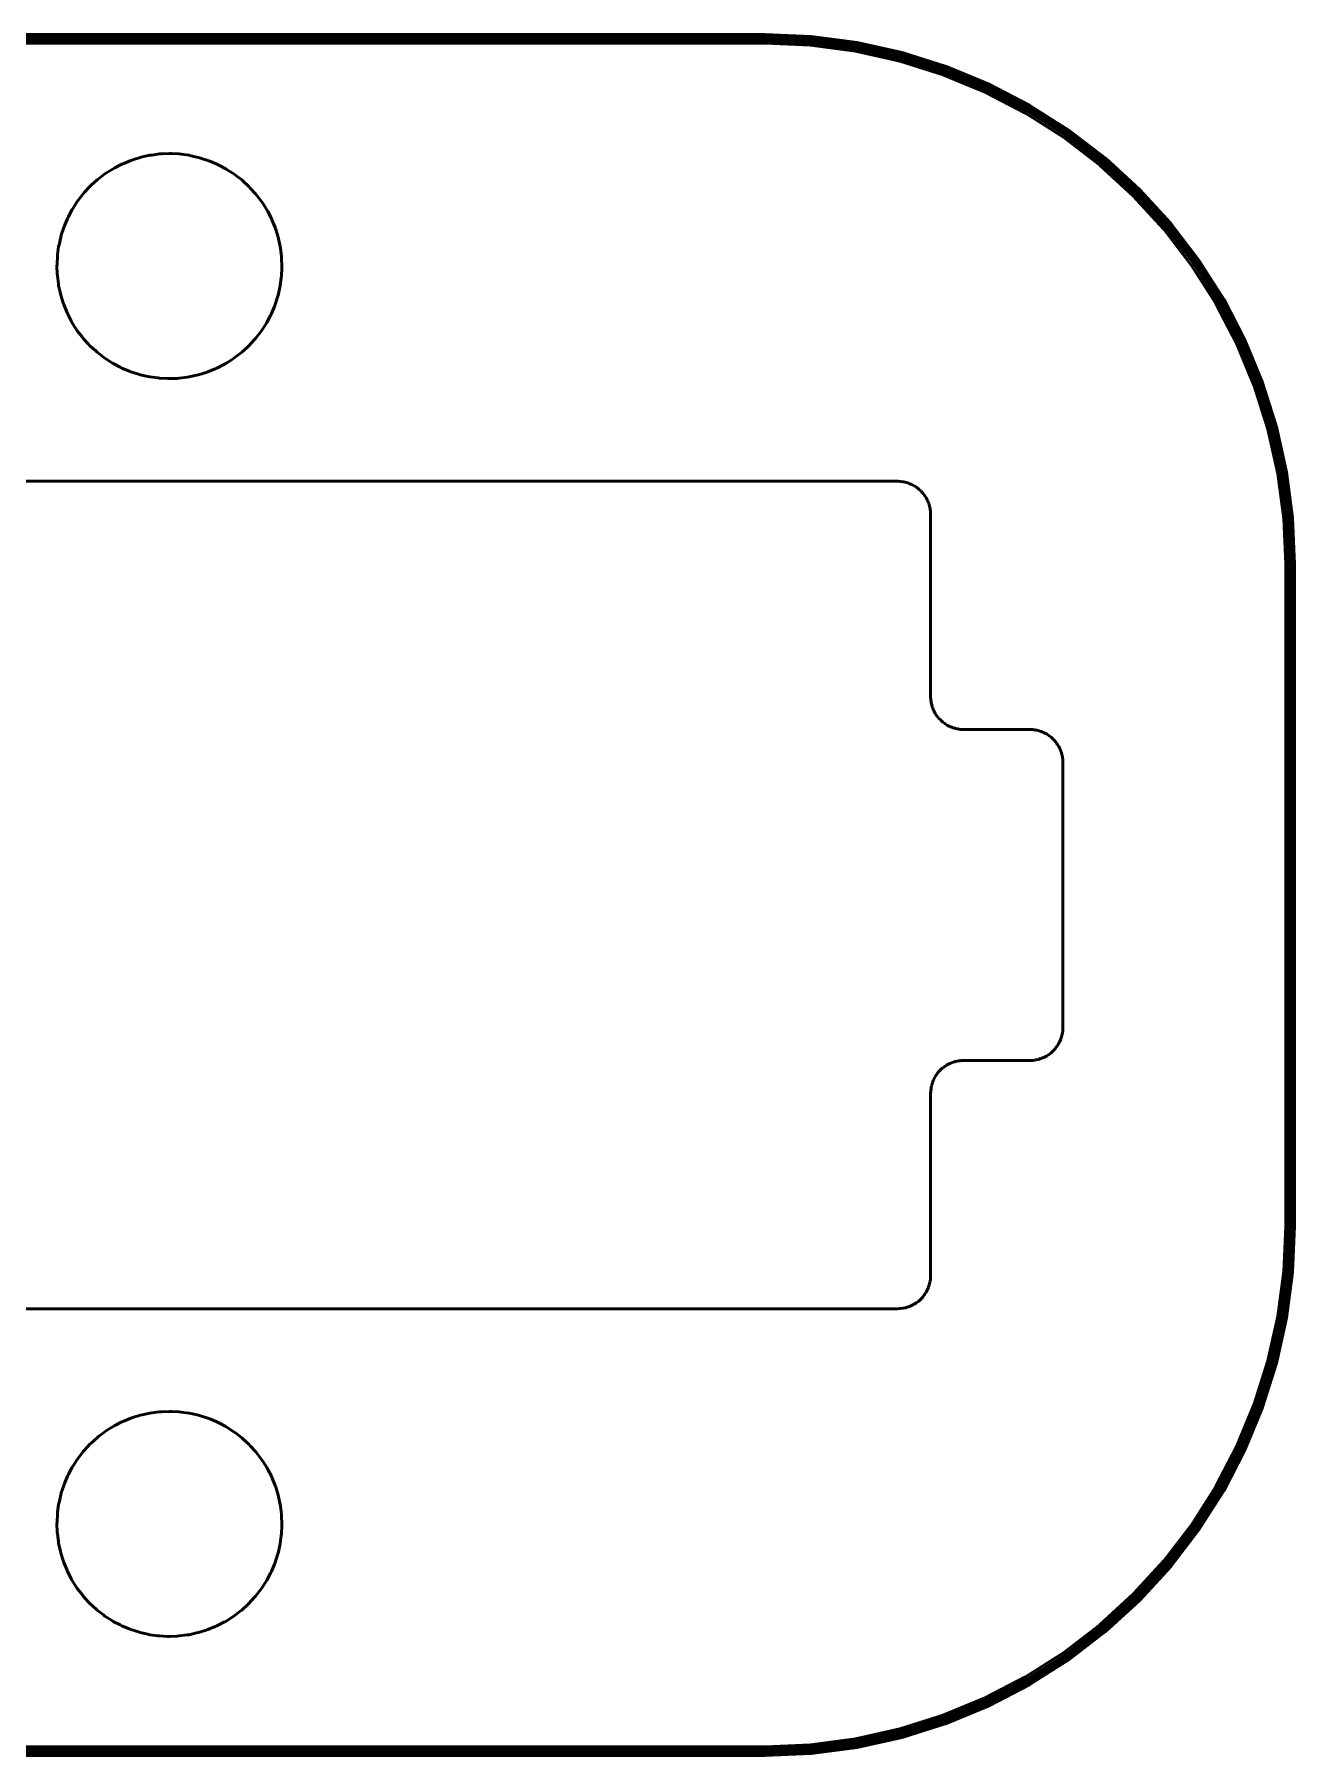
# Model space of a CAD drawing. Header units: millimetres. Extents: x 126.1 to 160.1, y 105.9 to 131.9.
# Drawn here: x 141.01 to 160.05, y 105.9 to 131.9 of the extents above; entities that cross this region are included whole.
import ezdxf

# ---------------------------------------------------------------- set-up
doc = ezdxf.new("R2010")
doc.units = ezdxf.units.MM
doc.layers.add('Visible (ISO)', color=7, linetype='Continuous', lineweight=50)

msp = doc.modelspace()

# ---------------------------------------------------------------- linework, layer by layer
at = {"layer": 'Visible (ISO)'}
for p, q in [((134.051, 131.899), (152.051, 131.899)), ((134.051, 131.895), (152.051, 131.895)), ((134.051, 131.884), (152.051, 131.884)), ((134.051, 131.865), (152.051, 131.865)), ((134.051, 131.839), (152.051, 131.839)), ((152.051, 131.899), (152.749, 131.869)), ((152.051, 131.895), (152.051, 131.899)), ((152.051, 131.884), (152.051, 131.895)), ((152.051, 131.895), (152.748, 131.865)), ((152.051, 131.865), (152.051, 131.884)), ((152.051, 131.884), (152.747, 131.854)), ((152.051, 131.839), (152.051, 131.865)), ((152.051, 131.865), (152.746, 131.835)), ((152.051, 131.805), (152.051, 131.839)), ((152.051, 131.839), (152.743, 131.809)), ((152.743, 131.809), (152.746, 131.835)), ((152.746, 131.835), (152.747, 131.854)), ((152.746, 131.835), (153.435, 131.744)), ((152.747, 131.854), (152.748, 131.865)), ((152.747, 131.854), (153.438, 131.763)), ((152.748, 131.865), (152.749, 131.869)), ((152.748, 131.865), (153.44, 131.774)), ((152.749, 131.869), (153.441, 131.778)), ((134.051, 131.805), (152.051, 131.805)), ((134.051, 131.765), (152.051, 131.765)), ((152.051, 131.765), (152.051, 131.805)), ((152.051, 131.805), (152.74, 131.775)), ((152.051, 131.765), (152.737, 131.735)), ((152.737, 131.735), (152.74, 131.775)), ((152.737, 131.735), (153.417, 131.646)), ((152.74, 131.775), (152.743, 131.809)), ((152.74, 131.775), (153.424, 131.685)), ((152.743, 131.809), (153.43, 131.718)), ((153.417, 131.646), (153.424, 131.685)), ((153.417, 131.646), (154.087, 131.497)), ((153.424, 131.685), (153.43, 131.718)), ((153.424, 131.685), (154.098, 131.536)), ((153.43, 131.718), (153.435, 131.744)), ((153.43, 131.718), (154.106, 131.568)), ((153.435, 131.744), (153.438, 131.763)), ((153.435, 131.744), (154.113, 131.594)), ((153.438, 131.763), (153.44, 131.774)), ((153.438, 131.763), (154.118, 131.612)), ((153.44, 131.774), (153.441, 131.778)), ((153.44, 131.774), (154.121, 131.623)), ((153.441, 131.778), (154.122, 131.627)), ((154.098, 131.536), (154.106, 131.568)), ((154.106, 131.568), (154.113, 131.594)), ((154.106, 131.568), (154.767, 131.36)), ((154.113, 131.594), (154.118, 131.612)), ((154.113, 131.594), (154.776, 131.385)), ((154.118, 131.612), (154.121, 131.623)), ((154.118, 131.612), (154.782, 131.402)), ((154.121, 131.623), (154.122, 131.627)), ((154.121, 131.623), (154.786, 131.413)), ((154.122, 131.627), (154.788, 131.417)), ((154.087, 131.497), (154.098, 131.536)), ((154.087, 131.497), (154.742, 131.291)), ((154.098, 131.536), (154.755, 131.329)), ((154.742, 131.291), (154.755, 131.329)), ((154.755, 131.329), (154.767, 131.36)), ((154.755, 131.329), (155.393, 131.065)), ((154.767, 131.36), (154.776, 131.385)), ((154.767, 131.36), (155.407, 131.095)), ((154.776, 131.385), (154.782, 131.402)), ((154.776, 131.385), (155.418, 131.119)), ((154.782, 131.402), (154.786, 131.413)), ((154.782, 131.402), (155.426, 131.136)), ((154.786, 131.413), (154.788, 131.417)), ((154.786, 131.413), (155.431, 131.146)), ((154.788, 131.417), (155.432, 131.15)), ((154.742, 131.291), (155.376, 131.028)), ((155.376, 131.028), (155.393, 131.065)), ((155.393, 131.065), (155.407, 131.095)), ((155.393, 131.065), (156.004, 130.746)), ((155.407, 131.095), (155.418, 131.119)), ((155.407, 131.095), (156.021, 130.775)), ((155.418, 131.119), (155.426, 131.136)), ((155.418, 131.119), (156.034, 130.798)), ((155.426, 131.136), (155.431, 131.146)), ((155.426, 131.136), (156.044, 130.814)), ((155.431, 131.146), (155.432, 131.15)), ((155.431, 131.146), (156.049, 130.824)), ((155.432, 131.15), (156.051, 130.827)), ((155.376, 131.028), (155.984, 130.711)), ((156.021, 130.775), (156.034, 130.798)), ((156.034, 130.798), (156.044, 130.814)), ((156.034, 130.798), (156.62, 130.424)), ((156.044, 130.814), (156.049, 130.824)), ((156.044, 130.814), (156.631, 130.44)), ((156.049, 130.824), (156.051, 130.827)), ((156.049, 130.824), (156.638, 130.449)), ((156.051, 130.827), (156.64, 130.452)), ((155.984, 130.711), (156.004, 130.746)), ((155.984, 130.711), (156.563, 130.343)), ((156.004, 130.746), (156.021, 130.775)), ((156.004, 130.746), (156.586, 130.376)), ((156.021, 130.775), (156.605, 130.403)), ((156.563, 130.343), (156.586, 130.376)), ((156.563, 130.343), (157.108, 129.925)), ((156.586, 130.376), (156.605, 130.403)), ((156.586, 130.376), (157.133, 129.956)), ((156.605, 130.403), (156.62, 130.424)), ((156.605, 130.403), (157.155, 129.981)), ((156.62, 130.424), (156.631, 130.44)), ((156.62, 130.424), (157.172, 130.001)), ((156.631, 130.44), (156.638, 130.449)), ((156.631, 130.44), (157.184, 130.016)), ((156.638, 130.449), (156.64, 130.452)), ((156.638, 130.449), (157.191, 130.025)), ((156.64, 130.452), (157.194, 130.028)), ((142.498, 130.006), (142.47, 129.997)), ((142.611, 130.041), (142.498, 130.006)), ((142.64, 130.048), (142.611, 130.041)), ((142.756, 130.073), (142.64, 130.048)), ((142.786, 130.077), (142.756, 130.073)), ((142.903, 130.093), (142.786, 130.077)), ((142.933, 130.094), (142.903, 130.093)), ((143.051, 130.099), (142.933, 130.094)), ((143.081, 130.098), (143.051, 130.099)), ((143.2, 130.093), (143.081, 130.098)), ((143.229, 130.089), (143.2, 130.093)), ((143.347, 130.073), (143.229, 130.089)), ((143.375, 130.067), (143.347, 130.073)), ((143.491, 130.041), (143.375, 130.067)), ((143.52, 130.032), (143.491, 130.041)), ((143.633, 129.997), (143.52, 130.032)), ((157.155, 129.981), (157.172, 130.001)), ((157.172, 130.001), (157.184, 130.016)), ((157.172, 130.001), (157.684, 129.532)), ((157.184, 130.016), (157.191, 130.025)), ((157.184, 130.016), (157.697, 129.545)), ((157.191, 130.025), (157.194, 130.028)), ((157.191, 130.025), (157.706, 129.553)), ((157.194, 130.028), (157.708, 129.556)), ((142.076, 129.792), (141.982, 129.72)), ((142.101, 129.808), (142.076, 129.792)), ((142.201, 129.871), (142.101, 129.808)), ((142.228, 129.885), (142.201, 129.871)), ((142.333, 129.94), (142.228, 129.885)), ((142.36, 129.951), (142.333, 129.94)), ((142.47, 129.997), (142.36, 129.951)), ((143.66, 129.985), (143.633, 129.997)), ((143.77, 129.94), (143.66, 129.985)), ((143.796, 129.926), (143.77, 129.94)), ((143.901, 129.871), (143.796, 129.926)), ((143.926, 129.855), (143.901, 129.871)), ((144.026, 129.792), (143.926, 129.855)), ((144.05, 129.774), (144.026, 129.792)), ((144.144, 129.701), (144.05, 129.774)), ((157.108, 129.925), (157.133, 129.956)), ((157.108, 129.925), (157.613, 129.461)), ((157.133, 129.956), (157.155, 129.981)), ((157.133, 129.956), (157.642, 129.49)), ((157.155, 129.981), (157.666, 129.513)), ((141.749, 129.492), (141.677, 129.398)), ((141.769, 129.514), (141.749, 129.492)), ((141.849, 129.601), (141.769, 129.514)), ((141.871, 129.621), (141.849, 129.601)), ((141.959, 129.701), (141.871, 129.621)), ((141.982, 129.72), (141.959, 129.701)), ((144.166, 129.681), (144.144, 129.701)), ((144.253, 129.601), (144.166, 129.681)), ((144.273, 129.579), (144.253, 129.601)), ((144.354, 129.492), (144.273, 129.579)), ((144.372, 129.468), (144.354, 129.492)), ((157.613, 129.461), (157.642, 129.49)), ((157.642, 129.49), (157.666, 129.513)), ((157.642, 129.49), (158.108, 128.981)), ((157.666, 129.513), (157.684, 129.532)), ((157.666, 129.513), (158.133, 129.003)), ((157.684, 129.532), (157.697, 129.545)), ((157.684, 129.532), (158.154, 129.02)), ((157.697, 129.545), (157.706, 129.553)), ((157.697, 129.545), (158.168, 129.032)), ((157.706, 129.553), (157.708, 129.556)), ((157.706, 129.553), (158.177, 129.039)), ((157.708, 129.556), (158.18, 129.041)), ((141.579, 129.249), (141.524, 129.144)), ((141.595, 129.274), (141.579, 129.249)), ((141.659, 129.374), (141.595, 129.274)), ((141.677, 129.398), (141.659, 129.374)), ((144.444, 129.374), (144.372, 129.468)), ((144.46, 129.349), (144.444, 129.374)), ((144.524, 129.249), (144.46, 129.349)), ((144.537, 129.223), (144.524, 129.249)), ((144.592, 129.118), (144.537, 129.223)), ((157.613, 129.461), (158.077, 128.955)), ((141.454, 128.981), (141.418, 128.867)), ((141.465, 129.008), (141.454, 128.981)), ((141.511, 129.118), (141.465, 129.008)), ((141.524, 129.144), (141.511, 129.118)), ((144.603, 129.09), (144.592, 129.118)), ((144.649, 128.981), (144.603, 129.09)), ((144.658, 128.952), (144.649, 128.981)), ((158.077, 128.955), (158.108, 128.981)), ((158.108, 128.981), (158.133, 129.003)), ((158.108, 128.981), (158.528, 128.434)), ((158.133, 129.003), (158.154, 129.02)), ((158.133, 129.003), (158.555, 128.453)), ((158.154, 129.02), (158.168, 129.032)), ((158.154, 129.02), (158.577, 128.468)), ((158.168, 129.032), (158.177, 129.039)), ((158.168, 129.032), (158.592, 128.479)), ((158.177, 129.039), (158.18, 129.041)), ((158.177, 129.039), (158.601, 128.486)), ((158.18, 129.041), (158.605, 128.488)), ((141.384, 128.723), (141.377, 128.694)), ((141.409, 128.839), (141.384, 128.723)), ((141.418, 128.867), (141.409, 128.839)), ((144.693, 128.839), (144.658, 128.952)), ((144.7, 128.81), (144.693, 128.839)), ((144.726, 128.694), (144.7, 128.81)), ((158.077, 128.955), (158.495, 128.411)), ((141.358, 128.547), (141.353, 128.429)), ((141.362, 128.577), (141.358, 128.547)), ((141.377, 128.694), (141.362, 128.577)), ((144.729, 128.665), (144.726, 128.694)), ((144.745, 128.547), (144.729, 128.665)), ((144.746, 128.518), (144.745, 128.547)), ((144.751, 128.399), (144.746, 128.518)), ((158.528, 128.434), (158.555, 128.453)), ((158.555, 128.453), (158.577, 128.468)), ((158.555, 128.453), (158.927, 127.869)), ((158.577, 128.468), (158.592, 128.479)), ((158.577, 128.468), (158.95, 127.882)), ((158.592, 128.479), (158.601, 128.486)), ((158.592, 128.479), (158.966, 127.892)), ((158.601, 128.486), (158.605, 128.488)), ((158.601, 128.486), (158.976, 127.897)), ((158.605, 128.488), (158.98, 127.899)), ((141.353, 128.429), (141.351, 128.399)), ((141.351, 128.399), (141.357, 128.281)), ((141.357, 128.281), (141.358, 128.251)), ((141.358, 128.251), (141.373, 128.133)), ((144.726, 128.104), (144.741, 128.222)), ((144.741, 128.222), (144.745, 128.251)), ((144.745, 128.251), (144.75, 128.37)), ((144.75, 128.37), (144.751, 128.399)), ((158.495, 128.411), (158.528, 128.434)), ((158.495, 128.411), (158.864, 127.832)), ((158.528, 128.434), (158.898, 127.852)), ((141.373, 128.133), (141.377, 128.104)), ((141.377, 128.104), (141.403, 127.988)), ((141.403, 127.988), (141.409, 127.959)), ((141.409, 127.959), (141.445, 127.846)), ((144.649, 127.818), (144.684, 127.931)), ((144.684, 127.931), (144.693, 127.959)), ((144.693, 127.959), (144.719, 128.075)), ((144.719, 128.075), (144.726, 128.104)), ((141.445, 127.846), (141.454, 127.818)), ((141.454, 127.818), (141.499, 127.708)), ((141.499, 127.708), (141.511, 127.681)), ((141.511, 127.681), (141.565, 127.575)), ((144.578, 127.654), (144.592, 127.681)), ((144.592, 127.681), (144.637, 127.79)), ((144.637, 127.79), (144.649, 127.818)), ((158.864, 127.832), (158.898, 127.852)), ((158.864, 127.832), (159.18, 127.224)), ((158.898, 127.852), (158.927, 127.869)), ((158.898, 127.852), (159.217, 127.241)), ((158.927, 127.869), (158.95, 127.882)), ((158.927, 127.869), (159.247, 127.255)), ((158.95, 127.882), (158.966, 127.892)), ((158.95, 127.882), (159.271, 127.266)), ((158.966, 127.892), (158.976, 127.897)), ((158.966, 127.892), (159.288, 127.274)), ((158.976, 127.897), (158.98, 127.899)), ((158.976, 127.897), (159.298, 127.279)), ((158.98, 127.899), (159.302, 127.28)), ((141.565, 127.575), (141.579, 127.549)), ((141.579, 127.549), (141.643, 127.449)), ((141.643, 127.449), (141.659, 127.424)), ((141.659, 127.424), (141.731, 127.33)), ((144.354, 127.306), (144.426, 127.401)), ((144.426, 127.401), (144.444, 127.424)), ((144.444, 127.424), (144.508, 127.524)), ((144.508, 127.524), (144.524, 127.549)), ((144.524, 127.549), (144.578, 127.654)), ((141.731, 127.33), (141.749, 127.306)), ((141.749, 127.306), (141.829, 127.219)), ((141.829, 127.219), (141.849, 127.197)), ((141.849, 127.197), (141.937, 127.117)), ((144.144, 127.097), (144.232, 127.177)), ((144.232, 127.177), (144.253, 127.197)), ((144.253, 127.197), (144.334, 127.285)), ((144.334, 127.285), (144.354, 127.306)), ((159.18, 127.224), (159.217, 127.241)), ((159.18, 127.224), (159.443, 126.59)), ((159.217, 127.241), (159.247, 127.255)), ((159.217, 127.241), (159.481, 126.603)), ((159.247, 127.255), (159.271, 127.266)), ((159.247, 127.255), (159.512, 126.615)), ((159.271, 127.266), (159.288, 127.274)), ((159.271, 127.266), (159.537, 126.624)), ((159.288, 127.274), (159.298, 127.279)), ((159.288, 127.274), (159.555, 126.63)), ((159.298, 127.279), (159.302, 127.28)), ((159.298, 127.279), (159.565, 126.634)), ((159.302, 127.28), (159.569, 126.635)), ((141.937, 127.117), (141.959, 127.097)), ((141.959, 127.097), (142.053, 127.025)), ((142.053, 127.025), (142.076, 127.007)), ((142.076, 127.007), (142.176, 126.943)), ((142.176, 126.943), (142.201, 126.927)), ((142.201, 126.927), (142.307, 126.872)), ((143.77, 126.858), (143.875, 126.913)), ((143.875, 126.913), (143.901, 126.927)), ((143.901, 126.927), (144.001, 126.991)), ((144.001, 126.991), (144.026, 127.007)), ((144.026, 127.007), (144.121, 127.079)), ((144.121, 127.079), (144.144, 127.097)), ((142.307, 126.872), (142.333, 126.858)), ((142.333, 126.858), (142.443, 126.813)), ((142.443, 126.813), (142.47, 126.802)), ((142.47, 126.802), (142.583, 126.766)), ((142.583, 126.766), (142.611, 126.757)), ((142.611, 126.757), (142.727, 126.731)), ((142.727, 126.731), (142.756, 126.725)), ((142.756, 126.725), (142.874, 126.71)), ((142.874, 126.71), (142.903, 126.706)), ((142.903, 126.706), (143.022, 126.7)), ((143.022, 126.7), (143.051, 126.699)), ((143.051, 126.699), (143.17, 126.704)), ((143.17, 126.704), (143.2, 126.706)), ((143.2, 126.706), (143.317, 126.721)), ((143.317, 126.721), (143.347, 126.725)), ((143.347, 126.725), (143.462, 126.751)), ((143.462, 126.751), (143.491, 126.757)), ((143.491, 126.757), (143.604, 126.793)), ((143.604, 126.793), (143.633, 126.802)), ((143.633, 126.802), (143.742, 126.847)), ((143.742, 126.847), (143.77, 126.858)), ((159.512, 126.615), (159.537, 126.624)), ((159.537, 126.624), (159.555, 126.63)), ((159.537, 126.624), (159.746, 125.961)), ((159.555, 126.63), (159.565, 126.634)), ((159.555, 126.63), (159.764, 125.966)), ((159.565, 126.634), (159.569, 126.635)), ((159.565, 126.634), (159.775, 125.969)), ((159.569, 126.635), (159.779, 125.97)), ((159.443, 126.59), (159.481, 126.603)), ((159.443, 126.59), (159.649, 125.935)), ((159.481, 126.603), (159.512, 126.615)), ((159.481, 126.603), (159.688, 125.945)), ((159.512, 126.615), (159.72, 125.954)), ((159.649, 125.935), (159.688, 125.945)), ((159.649, 125.935), (159.798, 125.265)), ((159.688, 125.945), (159.72, 125.954)), ((159.688, 125.945), (159.838, 125.272)), ((159.72, 125.954), (159.746, 125.961)), ((159.72, 125.954), (159.87, 125.278)), ((159.746, 125.961), (159.764, 125.966)), ((159.746, 125.961), (159.896, 125.282)), ((159.764, 125.966), (159.775, 125.969)), ((159.764, 125.966), (159.915, 125.286)), ((159.775, 125.969), (159.779, 125.97)), ((159.775, 125.969), (159.926, 125.288)), ((159.779, 125.97), (159.93, 125.288)), ((154.051, 125.149), (136.451, 125.149)), ((154.06, 125.149), (154.051, 125.149)), ((154.095, 125.147), (154.06, 125.149)), ((154.104, 125.146), (154.095, 125.147)), ((154.138, 125.142), (154.104, 125.146)), ((154.147, 125.14), (154.138, 125.142)), ((154.181, 125.132), (154.147, 125.14)), ((154.189, 125.13), (154.181, 125.132)), ((154.222, 125.119), (154.189, 125.13)), ((154.23, 125.116), (154.222, 125.119)), ((154.263, 125.102), (154.23, 125.116)), ((154.27, 125.098), (154.263, 125.102)), ((154.301, 125.082), (154.27, 125.098)), ((154.309, 125.078), (154.301, 125.082)), ((154.338, 125.059), (154.309, 125.078)), ((159.798, 125.265), (159.838, 125.272)), ((159.798, 125.265), (159.887, 124.585)), ((159.838, 125.272), (159.87, 125.278)), ((159.838, 125.272), (159.928, 124.588)), ((159.87, 125.278), (159.896, 125.282)), ((159.87, 125.278), (159.961, 124.591)), ((159.896, 125.282), (159.915, 125.286)), ((159.896, 125.282), (159.987, 124.593)), ((159.915, 125.286), (159.926, 125.288)), ((159.915, 125.286), (160.006, 124.595)), ((159.926, 125.288), (159.93, 125.288)), ((159.926, 125.288), (160.017, 124.596)), ((159.93, 125.288), (160.021, 124.596)), ((154.345, 125.053), (154.338, 125.059)), ((154.373, 125.032), (154.345, 125.053)), ((154.379, 125.026), (154.373, 125.032)), ((154.405, 125.003), (154.379, 125.026)), ((154.411, 124.996), (154.405, 125.003)), ((154.434, 124.971), (154.411, 124.996)), ((154.44, 124.964), (154.434, 124.971)), ((154.461, 124.936), (154.44, 124.964)), ((154.466, 124.929), (154.461, 124.936)), ((154.484, 124.899), (154.466, 124.929)), ((154.488, 124.891), (154.484, 124.899)), ((154.504, 124.86), (154.488, 124.891)), ((154.508, 124.852), (154.504, 124.86)), ((154.521, 124.82), (154.508, 124.852)), ((154.524, 124.812), (154.521, 124.82)), ((154.534, 124.779), (154.524, 124.812)), ((154.536, 124.77), (154.534, 124.779)), ((154.544, 124.736), (154.536, 124.77)), ((154.545, 124.727), (154.544, 124.736)), ((154.549, 124.693), (154.545, 124.727)), ((154.55, 124.684), (154.549, 124.693)), ((154.551, 124.649), (154.55, 124.684)), ((154.551, 124.099), (154.551, 124.649)), ((159.887, 124.585), (159.928, 124.588)), ((159.887, 124.585), (159.917, 123.899)), ((159.928, 124.588), (159.961, 124.591)), ((159.928, 124.588), (159.958, 123.899)), ((159.961, 124.591), (159.987, 124.593)), ((159.961, 124.591), (159.991, 123.899)), ((159.987, 124.593), (160.006, 124.595)), ((159.987, 124.593), (160.017, 123.899)), ((160.006, 124.595), (160.017, 124.596)), ((160.006, 124.595), (160.036, 123.899)), ((160.017, 124.596), (160.021, 124.596)), ((160.017, 124.596), (160.048, 123.899)), ((160.021, 124.596), (160.051, 123.899)), ((154.551, 121.899), (154.551, 124.099)), ((159.917, 123.899), (159.917, 113.899)), ((159.958, 123.899), (159.917, 123.899)), ((159.991, 123.899), (159.958, 123.899)), ((159.958, 123.899), (159.958, 113.899)), ((160.017, 123.899), (159.991, 123.899)), ((159.991, 123.899), (159.991, 113.899)), ((160.036, 123.899), (160.017, 123.899)), ((160.017, 123.899), (160.017, 113.899)), ((160.048, 123.899), (160.036, 123.899)), ((160.036, 123.899), (160.036, 113.899)), ((160.051, 123.899), (160.048, 123.899)), ((160.048, 123.899), (160.048, 113.899)), ((160.051, 123.899), (160.051, 113.899)), ((154.552, 121.89), (154.551, 121.899)), ((154.553, 121.856), (154.552, 121.89)), ((154.554, 121.847), (154.553, 121.856)), ((154.559, 121.812), (154.554, 121.847)), ((154.561, 121.804), (154.559, 121.812)), ((154.568, 121.77), (154.561, 121.804)), ((154.571, 121.761), (154.568, 121.77)), ((154.581, 121.728), (154.571, 121.761)), ((154.585, 121.72), (154.581, 121.728)), ((154.598, 121.688), (154.585, 121.72)), ((154.602, 121.68), (154.598, 121.688)), ((154.618, 121.649), (154.602, 121.68)), ((154.623, 121.642), (154.618, 121.649)), ((154.642, 121.612), (154.623, 121.642)), ((154.647, 121.605), (154.642, 121.612)), ((154.668, 121.578), (154.647, 121.605)), ((154.674, 121.571), (154.668, 121.578)), ((154.698, 121.546), (154.674, 121.571)), ((154.704, 121.54), (154.698, 121.546)), ((154.73, 121.516), (154.704, 121.54)), ((154.737, 121.511), (154.73, 121.516)), ((154.765, 121.49), (154.737, 121.511)), ((154.772, 121.485), (154.765, 121.49)), ((154.801, 121.466), (154.772, 121.485)), ((154.809, 121.462), (154.801, 121.466)), ((154.84, 121.446), (154.809, 121.462)), ((154.848, 121.443), (154.84, 121.446)), ((154.88, 121.429), (154.848, 121.443)), ((154.889, 121.427), (154.88, 121.429)), ((154.922, 121.416), (154.889, 121.427)), ((154.93, 121.414), (154.922, 121.416)), ((154.965, 121.407), (154.93, 121.414)), ((154.973, 121.406), (154.965, 121.407)), ((155.008, 121.401), (154.973, 121.406)), ((155.016, 121.401), (155.008, 121.401)), ((155.051, 121.399), (155.016, 121.401)), ((155.251, 121.399), (155.051, 121.399)), ((156.051, 121.399), (155.251, 121.399)), ((156.06, 121.399), (156.051, 121.399)), ((156.095, 121.397), (156.06, 121.399)), ((156.104, 121.396), (156.095, 121.397)), ((156.138, 121.392), (156.104, 121.396)), ((156.147, 121.39), (156.138, 121.392)), ((156.181, 121.382), (156.147, 121.39)), ((156.189, 121.38), (156.181, 121.382)), ((156.222, 121.369), (156.189, 121.38)), ((156.23, 121.366), (156.222, 121.369)), ((156.263, 121.352), (156.23, 121.366)), ((156.27, 121.348), (156.263, 121.352)), ((156.301, 121.332), (156.27, 121.348)), ((156.309, 121.328), (156.301, 121.332)), ((156.338, 121.309), (156.309, 121.328)), ((156.345, 121.303), (156.338, 121.309)), ((156.373, 121.282), (156.345, 121.303)), ((156.379, 121.276), (156.373, 121.282)), ((156.405, 121.253), (156.379, 121.276)), ((156.411, 121.246), (156.405, 121.253)), ((156.434, 121.221), (156.411, 121.246)), ((156.44, 121.214), (156.434, 121.221)), ((156.461, 121.186), (156.44, 121.214)), ((156.466, 121.179), (156.461, 121.186)), ((156.484, 121.149), (156.466, 121.179)), ((156.488, 121.141), (156.484, 121.149)), ((156.504, 121.11), (156.488, 121.141)), ((156.508, 121.102), (156.504, 121.11)), ((156.521, 121.07), (156.508, 121.102)), ((156.524, 121.062), (156.521, 121.07)), ((156.534, 121.029), (156.524, 121.062)), ((156.536, 121.02), (156.534, 121.029)), ((156.544, 120.986), (156.536, 121.02)), ((156.545, 120.977), (156.544, 120.986)), ((156.549, 120.943), (156.545, 120.977)), ((156.55, 120.934), (156.549, 120.943)), ((156.551, 120.899), (156.55, 120.934)), ((156.551, 120.099), (156.551, 120.899)), ((156.551, 116.899), (156.551, 120.099)), ((156.521, 116.728), (156.532, 116.761)), ((156.532, 116.761), (156.534, 116.77)), ((156.534, 116.77), (156.542, 116.804)), ((156.542, 116.804), (156.544, 116.812)), ((156.544, 116.812), (156.548, 116.847)), ((156.548, 116.847), (156.549, 116.856)), ((156.549, 116.856), (156.551, 116.89)), ((156.551, 116.89), (156.551, 116.899)), ((156.301, 116.466), (156.331, 116.485)), ((156.331, 116.485), (156.338, 116.49)), ((156.338, 116.49), (156.366, 116.511)), ((156.366, 116.511), (156.373, 116.516)), ((156.373, 116.516), (156.398, 116.54)), ((156.398, 116.54), (156.405, 116.546)), ((156.405, 116.546), (156.428, 116.571)), ((156.428, 116.571), (156.434, 116.578)), ((156.434, 116.578), (156.456, 116.605)), ((156.456, 116.605), (156.461, 116.612)), ((156.461, 116.612), (156.48, 116.642)), ((156.48, 116.642), (156.484, 116.649)), ((156.484, 116.649), (156.5, 116.68)), ((156.5, 116.68), (156.504, 116.688)), ((156.504, 116.688), (156.518, 116.72)), ((156.518, 116.72), (156.521, 116.728)), ((154.663, 116.214), (154.668, 116.221)), ((154.668, 116.221), (154.692, 116.246)), ((154.692, 116.246), (154.698, 116.253)), ((154.698, 116.253), (154.724, 116.276)), ((154.724, 116.276), (154.73, 116.282)), ((154.73, 116.282), (154.758, 116.303)), ((154.758, 116.303), (154.765, 116.309)), ((154.765, 116.309), (154.794, 116.328)), ((154.794, 116.328), (154.801, 116.332)), ((154.801, 116.332), (154.832, 116.348)), ((154.832, 116.348), (154.84, 116.352)), ((154.84, 116.352), (154.872, 116.366)), ((154.872, 116.366), (154.88, 116.369)), ((154.88, 116.369), (154.914, 116.38)), ((154.914, 116.38), (154.922, 116.382)), ((154.922, 116.382), (154.956, 116.39)), ((154.956, 116.39), (154.965, 116.392)), ((154.965, 116.392), (154.999, 116.396)), ((154.999, 116.396), (155.008, 116.397)), ((155.008, 116.397), (155.043, 116.399)), ((155.043, 116.399), (155.051, 116.399)), ((155.051, 116.399), (155.851, 116.399)), ((155.851, 116.399), (156.051, 116.399)), ((156.051, 116.399), (156.086, 116.401)), ((156.086, 116.401), (156.095, 116.401)), ((156.095, 116.401), (156.13, 116.406)), ((156.13, 116.406), (156.138, 116.407)), ((156.138, 116.407), (156.172, 116.414)), ((156.172, 116.414), (156.181, 116.416)), ((156.181, 116.416), (156.214, 116.427)), ((156.214, 116.427), (156.222, 116.429)), ((156.222, 116.429), (156.255, 116.443)), ((156.255, 116.443), (156.263, 116.446)), ((156.263, 116.446), (156.294, 116.462)), ((156.294, 116.462), (156.301, 116.466)), ((154.553, 115.943), (154.558, 115.977)), ((154.558, 115.977), (154.559, 115.986)), ((154.559, 115.986), (154.566, 116.02)), ((154.566, 116.02), (154.568, 116.029)), ((154.568, 116.029), (154.579, 116.062)), ((154.579, 116.062), (154.581, 116.07)), ((154.581, 116.07), (154.595, 116.102)), ((154.595, 116.102), (154.598, 116.11)), ((154.598, 116.11), (154.614, 116.141)), ((154.614, 116.141), (154.618, 116.149)), ((154.618, 116.149), (154.637, 116.179)), ((154.637, 116.179), (154.642, 116.186)), ((154.642, 116.186), (154.663, 116.214)), ((154.551, 115.899), (154.553, 115.934)), ((154.551, 115.349), (154.551, 115.899)), ((154.553, 115.934), (154.553, 115.943)), ((154.551, 113.149), (154.551, 115.349)), ((159.917, 113.899), (159.887, 113.214)), ((159.958, 113.899), (159.917, 113.899)), ((159.958, 113.899), (159.928, 113.21)), ((159.991, 113.899), (159.958, 113.899)), ((159.991, 113.899), (159.961, 113.207)), ((160.017, 113.899), (159.987, 113.205)), ((160.017, 113.899), (159.991, 113.899)), ((160.036, 113.899), (160.006, 113.203)), ((160.048, 113.899), (160.017, 113.202)), ((160.036, 113.899), (160.017, 113.899)), ((160.051, 113.899), (160.021, 113.202)), ((160.048, 113.899), (160.036, 113.899)), ((160.051, 113.899), (160.048, 113.899)), ((154.548, 113.097), (154.549, 113.106)), ((154.549, 113.106), (154.551, 113.14)), ((154.551, 113.14), (154.551, 113.149)), ((159.887, 113.214), (159.798, 112.533)), ((159.928, 113.21), (159.838, 112.526)), ((159.961, 113.207), (159.87, 112.52)), ((159.887, 113.214), (159.928, 113.21)), ((159.987, 113.205), (159.896, 112.516)), ((160.006, 113.203), (159.915, 112.513)), ((160.017, 113.202), (159.926, 112.511)), ((159.928, 113.21), (159.961, 113.207)), ((160.021, 113.202), (159.93, 112.51)), ((159.961, 113.207), (159.987, 113.205)), ((159.987, 113.205), (160.006, 113.203)), ((160.006, 113.203), (160.017, 113.202)), ((160.017, 113.202), (160.021, 113.202)), ((154.434, 112.828), (154.456, 112.855)), ((154.456, 112.855), (154.461, 112.862)), ((154.461, 112.862), (154.48, 112.892)), ((154.48, 112.892), (154.484, 112.899)), ((154.484, 112.899), (154.5, 112.93)), ((154.5, 112.93), (154.504, 112.938)), ((154.504, 112.938), (154.518, 112.97)), ((154.518, 112.97), (154.521, 112.978)), ((154.521, 112.978), (154.532, 113.011)), ((154.532, 113.011), (154.534, 113.02)), ((154.534, 113.02), (154.542, 113.054)), ((154.542, 113.054), (154.544, 113.062)), ((154.544, 113.062), (154.548, 113.097)), ((132.051, 112.649), (149.651, 112.649)), ((149.651, 112.649), (154.051, 112.649)), ((154.051, 112.649), (154.086, 112.651)), ((154.086, 112.651), (154.095, 112.651)), ((154.095, 112.651), (154.13, 112.656)), ((154.13, 112.656), (154.138, 112.657)), ((154.138, 112.657), (154.172, 112.664)), ((154.172, 112.664), (154.181, 112.666)), ((154.181, 112.666), (154.214, 112.677)), ((154.214, 112.677), (154.222, 112.679)), ((154.222, 112.679), (154.255, 112.693)), ((154.255, 112.693), (154.263, 112.696)), ((154.263, 112.696), (154.294, 112.712)), ((154.294, 112.712), (154.301, 112.716)), ((154.301, 112.716), (154.331, 112.735)), ((154.331, 112.735), (154.338, 112.74)), ((154.338, 112.74), (154.366, 112.761)), ((154.366, 112.761), (154.373, 112.766)), ((154.373, 112.766), (154.398, 112.79)), ((154.398, 112.79), (154.405, 112.796)), ((154.405, 112.796), (154.428, 112.821)), ((154.428, 112.821), (154.434, 112.828)), ((159.798, 112.533), (159.649, 111.863)), ((159.838, 112.526), (159.688, 111.853)), ((159.87, 112.52), (159.72, 111.844)), ((159.896, 112.516), (159.746, 111.837)), ((159.915, 112.513), (159.764, 111.833)), ((159.926, 112.511), (159.775, 111.83)), ((159.93, 112.51), (159.779, 111.829)), ((159.798, 112.533), (159.838, 112.526)), ((159.838, 112.526), (159.87, 112.52)), ((159.87, 112.52), (159.896, 112.516)), ((159.896, 112.516), (159.915, 112.513)), ((159.915, 112.513), (159.926, 112.511)), ((159.926, 112.511), (159.93, 112.51)), ((159.649, 111.863), (159.443, 111.209)), ((159.688, 111.853), (159.481, 111.195)), ((159.72, 111.844), (159.512, 111.184)), ((159.746, 111.837), (159.537, 111.175)), ((159.764, 111.833), (159.555, 111.168)), ((159.775, 111.83), (159.565, 111.164)), ((159.779, 111.829), (159.569, 111.163)), ((159.649, 111.863), (159.688, 111.853)), ((159.688, 111.853), (159.72, 111.844)), ((159.72, 111.844), (159.746, 111.837)), ((159.746, 111.837), (159.764, 111.833)), ((159.764, 111.833), (159.775, 111.83)), ((159.775, 111.83), (159.779, 111.829)), ((142.611, 111.041), (142.498, 111.006)), ((142.64, 111.048), (142.611, 111.041)), ((142.756, 111.073), (142.64, 111.048)), ((142.786, 111.077), (142.756, 111.073)), ((142.903, 111.093), (142.786, 111.077)), ((142.933, 111.094), (142.903, 111.093)), ((143.051, 111.099), (142.933, 111.094)), ((143.081, 111.098), (143.051, 111.099)), ((143.2, 111.093), (143.081, 111.098)), ((143.229, 111.089), (143.2, 111.093)), ((143.347, 111.073), (143.229, 111.089)), ((143.375, 111.067), (143.347, 111.073)), ((143.491, 111.041), (143.375, 111.067)), ((143.52, 111.032), (143.491, 111.041)), ((143.633, 110.997), (143.52, 111.032)), ((159.443, 111.209), (159.18, 110.575)), ((159.481, 111.195), (159.217, 110.558)), ((159.512, 111.184), (159.247, 110.544)), ((159.537, 111.175), (159.271, 110.533)), ((159.555, 111.168), (159.288, 110.525)), ((159.565, 111.164), (159.298, 110.52)), ((159.569, 111.163), (159.302, 110.518)), ((159.443, 111.209), (159.481, 111.195)), ((159.481, 111.195), (159.512, 111.184)), ((159.512, 111.184), (159.537, 111.175)), ((159.537, 111.175), (159.555, 111.168)), ((159.555, 111.168), (159.565, 111.164)), ((159.565, 111.164), (159.569, 111.163)), ((142.076, 110.792), (141.982, 110.72)), ((142.101, 110.808), (142.076, 110.792)), ((142.201, 110.871), (142.101, 110.808)), ((142.228, 110.885), (142.201, 110.871)), ((142.333, 110.94), (142.228, 110.885)), ((142.36, 110.951), (142.333, 110.94)), ((142.47, 110.997), (142.36, 110.951)), ((142.498, 111.006), (142.47, 110.997)), ((143.66, 110.985), (143.633, 110.997)), ((143.77, 110.94), (143.66, 110.985)), ((143.796, 110.926), (143.77, 110.94)), ((143.901, 110.871), (143.796, 110.926)), ((143.926, 110.855), (143.901, 110.871)), ((144.026, 110.792), (143.926, 110.855)), ((144.05, 110.774), (144.026, 110.792)), ((144.144, 110.701), (144.05, 110.774)), ((141.769, 110.514), (141.749, 110.492)), ((141.849, 110.601), (141.769, 110.514)), ((141.871, 110.621), (141.849, 110.601)), ((141.959, 110.701), (141.871, 110.621)), ((141.982, 110.72), (141.959, 110.701)), ((144.166, 110.681), (144.144, 110.701)), ((144.253, 110.601), (144.166, 110.681)), ((144.273, 110.579), (144.253, 110.601)), ((144.354, 110.492), (144.273, 110.579)), ((159.18, 110.575), (158.864, 109.966)), ((159.217, 110.558), (158.898, 109.946)), ((159.247, 110.544), (158.927, 109.929)), ((159.271, 110.533), (158.95, 109.916)), ((159.288, 110.525), (158.966, 109.907)), ((159.298, 110.52), (158.976, 109.901)), ((159.302, 110.518), (158.98, 109.899)), ((159.18, 110.575), (159.217, 110.558)), ((159.217, 110.558), (159.247, 110.544)), ((159.247, 110.544), (159.271, 110.533)), ((159.271, 110.533), (159.288, 110.525)), ((159.288, 110.525), (159.298, 110.52)), ((159.298, 110.52), (159.302, 110.518)), ((141.579, 110.249), (141.524, 110.144)), ((141.595, 110.274), (141.579, 110.249)), ((141.659, 110.374), (141.595, 110.274)), ((141.677, 110.398), (141.659, 110.374)), ((141.749, 110.492), (141.677, 110.398)), ((144.372, 110.468), (144.354, 110.492)), ((144.444, 110.374), (144.372, 110.468)), ((144.46, 110.349), (144.444, 110.374)), ((144.524, 110.249), (144.46, 110.349)), ((144.537, 110.223), (144.524, 110.249)), ((141.454, 109.981), (141.418, 109.867)), ((141.465, 110.008), (141.454, 109.981)), ((141.511, 110.118), (141.465, 110.008)), ((141.524, 110.144), (141.511, 110.118)), ((144.592, 110.118), (144.537, 110.223)), ((144.603, 110.09), (144.592, 110.118)), ((144.649, 109.981), (144.603, 110.09)), ((144.658, 109.952), (144.649, 109.981)), ((141.384, 109.723), (141.377, 109.694)), ((141.409, 109.839), (141.384, 109.723)), ((141.418, 109.867), (141.409, 109.839)), ((144.693, 109.839), (144.658, 109.952)), ((144.7, 109.81), (144.693, 109.839)), ((144.726, 109.694), (144.7, 109.81)), ((158.864, 109.966), (158.495, 109.387)), ((158.898, 109.946), (158.528, 109.364)), ((158.927, 109.929), (158.555, 109.345)), ((158.95, 109.916), (158.577, 109.33)), ((158.966, 109.907), (158.592, 109.319)), ((158.976, 109.901), (158.601, 109.313)), ((158.98, 109.899), (158.605, 109.311)), ((158.864, 109.966), (158.898, 109.946)), ((158.898, 109.946), (158.927, 109.929)), ((158.927, 109.929), (158.95, 109.916)), ((158.95, 109.916), (158.966, 109.907)), ((158.966, 109.907), (158.976, 109.901)), ((158.976, 109.901), (158.98, 109.899)), ((141.358, 109.547), (141.353, 109.429)), ((141.362, 109.577), (141.358, 109.547)), ((141.377, 109.694), (141.362, 109.577)), ((144.729, 109.665), (144.726, 109.694)), ((144.745, 109.547), (144.729, 109.665)), ((144.746, 109.518), (144.745, 109.547)), ((144.751, 109.399), (144.746, 109.518)), ((141.353, 109.429), (141.351, 109.399)), ((141.351, 109.399), (141.357, 109.281)), ((141.357, 109.281), (141.358, 109.251)), ((141.358, 109.251), (141.373, 109.133)), ((144.726, 109.104), (144.741, 109.222)), ((144.741, 109.222), (144.745, 109.251)), ((144.745, 109.251), (144.75, 109.37)), ((144.75, 109.37), (144.751, 109.399)), ((158.495, 109.387), (158.077, 108.843)), ((158.528, 109.364), (158.108, 108.817)), ((158.555, 109.345), (158.133, 108.796)), ((158.577, 109.33), (158.154, 108.779)), ((158.592, 109.319), (158.168, 108.767)), ((158.601, 109.313), (158.177, 108.759)), ((158.605, 109.311), (158.18, 108.757)), ((158.495, 109.387), (158.528, 109.364)), ((158.528, 109.364), (158.555, 109.345)), ((158.555, 109.345), (158.577, 109.33)), ((158.577, 109.33), (158.592, 109.319)), ((158.592, 109.319), (158.601, 109.313)), ((158.601, 109.313), (158.605, 109.311)), ((141.373, 109.133), (141.377, 109.104)), ((141.377, 109.104), (141.403, 108.988)), ((141.403, 108.988), (141.409, 108.959)), ((141.409, 108.959), (141.445, 108.846)), ((144.684, 108.931), (144.693, 108.959)), ((144.693, 108.959), (144.719, 109.075)), ((144.719, 109.075), (144.726, 109.104)), ((141.445, 108.846), (141.454, 108.818)), ((141.454, 108.818), (141.499, 108.708)), ((141.499, 108.708), (141.511, 108.681)), ((141.511, 108.681), (141.565, 108.575)), ((144.578, 108.654), (144.592, 108.681)), ((144.592, 108.681), (144.637, 108.79)), ((144.637, 108.79), (144.649, 108.818)), ((144.649, 108.818), (144.684, 108.931)), ((158.077, 108.843), (157.613, 108.337)), ((158.108, 108.817), (157.642, 108.309)), ((158.133, 108.796), (157.666, 108.285)), ((158.154, 108.779), (157.684, 108.266)), ((158.168, 108.767), (157.697, 108.253)), ((158.177, 108.759), (157.706, 108.245)), ((158.18, 108.757), (157.708, 108.242)), ((158.077, 108.843), (158.108, 108.817)), ((158.108, 108.817), (158.133, 108.796)), ((158.133, 108.796), (158.154, 108.779)), ((158.154, 108.779), (158.168, 108.767)), ((158.168, 108.767), (158.177, 108.759)), ((158.177, 108.759), (158.18, 108.757)), ((141.565, 108.575), (141.579, 108.549)), ((141.579, 108.549), (141.643, 108.449)), ((141.643, 108.449), (141.659, 108.424)), ((141.659, 108.424), (141.731, 108.33)), ((144.426, 108.401), (144.444, 108.424)), ((144.444, 108.424), (144.508, 108.524)), ((144.508, 108.524), (144.524, 108.549)), ((144.524, 108.549), (144.578, 108.654)), ((141.731, 108.33), (141.749, 108.306)), ((141.749, 108.306), (141.829, 108.219)), ((141.829, 108.219), (141.849, 108.197)), ((141.849, 108.197), (141.937, 108.117)), ((144.144, 108.097), (144.232, 108.177)), ((144.232, 108.177), (144.253, 108.197)), ((144.253, 108.197), (144.334, 108.285)), ((144.334, 108.285), (144.354, 108.306)), ((144.354, 108.306), (144.426, 108.401)), ((157.613, 108.337), (157.108, 107.873)), ((157.642, 108.309), (157.133, 107.843)), ((157.666, 108.285), (157.155, 107.817)), ((157.684, 108.266), (157.172, 107.797)), ((157.697, 108.253), (157.184, 107.782)), ((157.706, 108.245), (157.191, 107.774)), ((157.708, 108.242), (157.194, 107.771)), ((157.613, 108.337), (157.642, 108.309)), ((157.642, 108.309), (157.666, 108.285)), ((157.666, 108.285), (157.684, 108.266)), ((157.684, 108.266), (157.697, 108.253)), ((157.697, 108.253), (157.706, 108.245)), ((157.706, 108.245), (157.708, 108.242)), ((141.937, 108.117), (141.959, 108.097)), ((141.959, 108.097), (142.053, 108.025)), ((142.053, 108.025), (142.076, 108.007)), ((142.076, 108.007), (142.176, 107.943)), ((142.176, 107.943), (142.201, 107.927)), ((142.201, 107.927), (142.307, 107.872)), ((143.77, 107.858), (143.875, 107.913)), ((143.875, 107.913), (143.901, 107.927)), ((143.901, 107.927), (144.001, 107.991)), ((144.001, 107.991), (144.026, 108.007)), ((144.026, 108.007), (144.121, 108.079)), ((144.121, 108.079), (144.144, 108.097)), ((142.307, 107.872), (142.333, 107.858)), ((142.333, 107.858), (142.443, 107.813)), ((142.443, 107.813), (142.47, 107.802)), ((142.47, 107.802), (142.583, 107.766)), ((142.583, 107.766), (142.611, 107.757)), ((142.611, 107.757), (142.727, 107.731)), ((142.727, 107.731), (142.756, 107.725)), ((142.756, 107.725), (142.874, 107.71)), ((142.874, 107.71), (142.903, 107.706)), ((142.903, 107.706), (143.022, 107.7)), ((143.022, 107.7), (143.051, 107.699)), ((143.051, 107.699), (143.17, 107.704)), ((143.17, 107.704), (143.2, 107.706)), ((143.2, 107.706), (143.317, 107.721)), ((143.317, 107.721), (143.347, 107.725)), ((143.347, 107.725), (143.462, 107.751)), ((143.462, 107.751), (143.491, 107.757)), ((143.491, 107.757), (143.604, 107.793)), ((143.604, 107.793), (143.633, 107.802)), ((143.633, 107.802), (143.742, 107.847)), ((143.742, 107.847), (143.77, 107.858)), ((157.108, 107.873), (156.563, 107.456)), ((157.133, 107.843), (156.586, 107.423)), ((157.155, 107.817), (156.605, 107.395)), ((157.172, 107.797), (156.62, 107.374)), ((157.184, 107.782), (156.631, 107.358)), ((157.191, 107.774), (156.638, 107.349)), ((157.194, 107.771), (156.64, 107.346)), ((157.108, 107.873), (157.133, 107.843)), ((157.133, 107.843), (157.155, 107.817)), ((157.155, 107.817), (157.172, 107.797)), ((157.172, 107.797), (157.184, 107.782)), ((157.184, 107.782), (157.191, 107.774)), ((157.191, 107.774), (157.194, 107.771)), ((156.563, 107.456), (155.984, 107.087)), ((156.586, 107.423), (156.004, 107.052)), ((156.605, 107.395), (156.021, 107.023)), ((156.563, 107.456), (156.586, 107.423)), ((156.586, 107.423), (156.605, 107.395)), ((156.605, 107.395), (156.62, 107.374)), ((156.62, 107.374), (156.034, 107)), ((156.631, 107.358), (156.044, 106.984)), ((156.638, 107.349), (156.049, 106.974)), ((156.64, 107.346), (156.051, 106.971)), ((156.62, 107.374), (156.631, 107.358)), ((156.631, 107.358), (156.638, 107.349)), ((156.638, 107.349), (156.64, 107.346)), ((155.984, 107.087), (155.376, 106.77)), ((156.004, 107.052), (155.393, 106.734)), ((156.021, 107.023), (155.407, 106.703)), ((156.034, 107), (155.418, 106.68)), ((156.044, 106.984), (155.426, 106.662)), ((156.049, 106.974), (155.431, 106.652)), ((156.051, 106.971), (155.432, 106.649)), ((155.984, 107.087), (156.004, 107.052)), ((156.004, 107.052), (156.021, 107.023)), ((156.021, 107.023), (156.034, 107)), ((156.034, 107), (156.044, 106.984)), ((156.044, 106.984), (156.049, 106.974)), ((156.049, 106.974), (156.051, 106.971)), ((155.376, 106.77), (154.742, 106.508)), ((155.393, 106.734), (154.755, 106.47)), ((155.407, 106.703), (154.767, 106.438)), ((155.418, 106.68), (154.776, 106.414)), ((155.426, 106.662), (154.782, 106.396)), ((155.431, 106.652), (154.786, 106.385)), ((155.432, 106.649), (154.788, 106.382)), ((155.376, 106.77), (155.393, 106.734)), ((155.393, 106.734), (155.407, 106.703)), ((155.407, 106.703), (155.418, 106.68)), ((155.418, 106.68), (155.426, 106.662)), ((155.426, 106.662), (155.431, 106.652)), ((155.431, 106.652), (155.432, 106.649)), ((154.742, 106.508), (154.087, 106.301)), ((154.755, 106.47), (154.098, 106.262)), ((154.767, 106.438), (154.106, 106.23)), ((154.776, 106.414), (154.113, 106.205)), ((154.782, 106.396), (154.118, 106.186)), ((154.786, 106.385), (154.121, 106.175)), ((154.788, 106.382), (154.122, 106.172)), ((154.742, 106.508), (154.755, 106.47)), ((154.755, 106.47), (154.767, 106.438)), ((154.767, 106.438), (154.776, 106.414)), ((154.776, 106.414), (154.782, 106.396)), ((154.782, 106.396), (154.786, 106.385)), ((154.786, 106.385), (154.788, 106.382)), ((153.417, 106.153), (152.737, 106.063)), ((153.424, 106.113), (152.74, 106.023)), ((153.43, 106.08), (152.743, 105.99)), ((154.087, 106.301), (153.417, 106.153)), ((153.417, 106.153), (153.424, 106.113)), ((154.098, 106.262), (153.424, 106.113)), ((153.424, 106.113), (153.43, 106.08)), ((154.106, 106.23), (153.43, 106.08)), ((153.43, 106.08), (153.435, 106.054)), ((154.113, 106.205), (153.435, 106.054)), ((154.118, 106.186), (153.438, 106.036)), ((154.121, 106.175), (153.44, 106.024)), ((154.122, 106.172), (153.441, 106.021)), ((154.087, 106.301), (154.098, 106.262)), ((154.098, 106.262), (154.106, 106.23)), ((154.106, 106.23), (154.113, 106.205)), ((154.113, 106.205), (154.118, 106.186)), ((154.118, 106.186), (154.121, 106.175)), ((154.121, 106.175), (154.122, 106.172)), ((152.051, 106.033), (134.051, 106.033)), ((152.051, 105.993), (134.051, 105.993)), ((152.051, 105.959), (134.051, 105.959)), ((152.051, 105.933), (134.051, 105.933)), ((152.051, 105.914), (134.051, 105.914)), ((152.051, 105.903), (134.051, 105.903)), ((152.051, 105.899), (134.051, 105.899)), ((152.737, 106.063), (152.051, 106.033)), ((152.051, 105.993), (152.051, 106.033)), ((152.74, 106.023), (152.051, 105.993)), ((152.051, 105.959), (152.051, 105.993)), ((152.743, 105.99), (152.051, 105.959)), ((152.746, 105.964), (152.051, 105.933)), ((152.051, 105.933), (152.051, 105.959)), ((152.747, 105.945), (152.051, 105.914)), ((152.051, 105.914), (152.051, 105.933)), ((152.748, 105.933), (152.051, 105.903)), ((152.749, 105.93), (152.051, 105.899)), ((152.051, 105.903), (152.051, 105.914)), ((152.051, 105.899), (152.051, 105.903)), ((152.737, 106.063), (152.74, 106.023)), ((152.74, 106.023), (152.743, 105.99)), ((152.743, 105.99), (152.746, 105.964)), ((153.435, 106.054), (152.746, 105.964)), ((152.746, 105.964), (152.747, 105.945)), ((153.438, 106.036), (152.747, 105.945)), ((152.747, 105.945), (152.748, 105.933)), ((153.44, 106.024), (152.748, 105.933)), ((152.748, 105.933), (152.749, 105.93)), ((153.441, 106.021), (152.749, 105.93)), ((153.435, 106.054), (153.438, 106.036)), ((153.438, 106.036), (153.44, 106.024)), ((153.44, 106.024), (153.441, 106.021))]:
    msp.add_line(p, q, dxfattribs=at)

doc.saveas('drawing.dxf')
